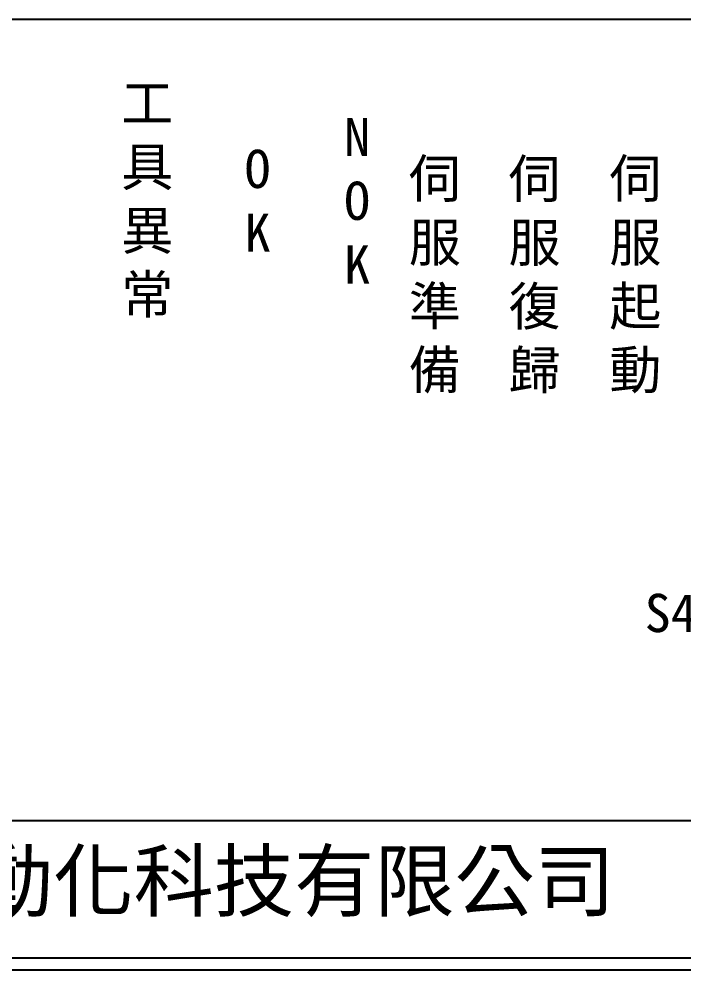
# Model space of a CAD drawing. Extents: x 926 to 1213, y -211 to -7.
# Drawn here: x 993.6 to 1061.4, y -211.2 to -114.3 of the extents above; entities that cross this region are included whole.
import ezdxf

# ---------------------------------------------------------------- set-up
doc = ezdxf.new("R2010")
doc.units = 0
doc.layers.add('圖框層', color=7, linetype='CONTINUOUS')
doc.layers.add('標尺寸層', color=3, linetype='CONTINUOUS')
doc.styles.add('CNS', font='romanc.shx', dxfattribs={"bigfont": 'chineset.shx'})
doc.styles.add('STSL', font='kaiu.ttf')

msp = doc.modelspace()

# ---------------------------------------------------------------- linework, layer by layer
at = {"layer": '圖框層', "color": 7}
for p, q in [((926.992, -195.969), (1211.493, -195.969)), ((926.992, -209.969), (1211.493, -209.969)), ((925.742, -211.218), (1212.742, -211.218))]:
    msp.add_line(p, q, dxfattribs=at)
at = {"layer": '標尺寸層', "color": 7}
msp.add_line((930.49, -114.261), (1208.361, -114.261), dxfattribs=at)

# ---------------------------------------------------------------- texts
at = {"layer": '圖框層', "color": 4, "style": 'STSL'}
msp.add_text('泓陞自動化科技有限公司', height=6, dxfattribs=at).set_placement((964.346, -205.142))
at = {"layer": '標尺寸層', "color": 7, "char_height": 3.9, "attachment_point": 5, "style": 'CNS'}
for s, insert, width in [('{\\fDFKai-SB|b0|i0|c136|p65;工具異常}', (1006.659, -132.792), 4.96081), ('{\\fDFKai-SB|b0|i0|c136|p65;N\\PO\\PK}', (1028.066, -132.792), 4.96081), ('{\\fDFKai-SB|b0|i0|c136|p65;O\\PK}', (1017.911, -132.792), 4.96081), ('{\\fDFKai-SB|b0|i0|c136|p65;伺服\\P準備}', (1035.997, -140.505), 8.6627), ('{\\fDFKai-SB|b0|i0|c136|p65;伺服\\P復歸}', (1046.167, -140.505), 8.6627), ('{\\fDFKai-SB|b0|i0|c136|p65;伺服起動}', (1056.454, -140.505), 8.6627), ('{\\fDFKai-SB|b0|i0|c136|p65;S4鎖緊伺服}', (1070.693, -175.039), 27.75824)]:
    msp.add_mtext(s, dxfattribs=dict(at, insert=insert, width=width))

doc.saveas('drawing.dxf')
